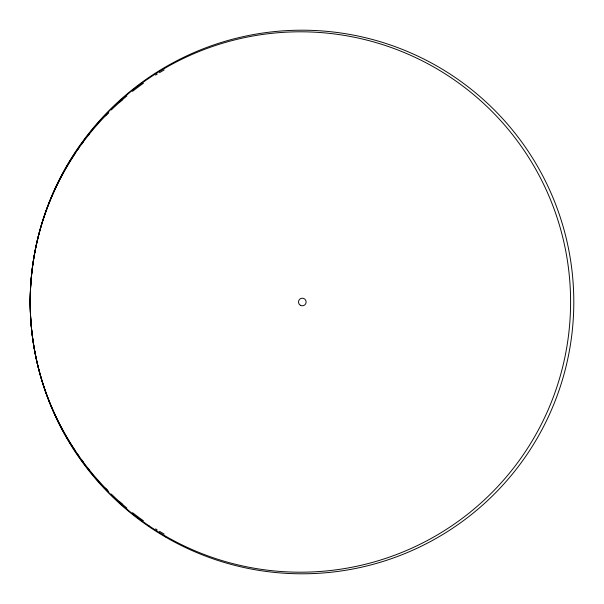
<?xml version="1.0" encoding="UTF-8"?>
<svg xmlns="http://www.w3.org/2000/svg" width="604" height="604" viewBox="0 0 604 604"><rect width="100%" height="100%" fill="white"/><g stroke="black" fill="none" stroke-linecap="round" stroke-linejoin="round"><path stroke-width="0.91" d="M164.19 534.072A267.972 267.972 0 0 1 159.479 531.293M157.146 529.867A267.972 267.972 0 0 1 155.606 528.9M143.48 520.814A267.972 267.972 0 0 1 132.525 512.645M126.855 508.055A267.972 267.972 0 0 1 111.279 494.042M108.69 491.49A267.972 267.972 0 0 1 108.69 112.51M111.279 109.958A267.972 267.972 0 0 1 126.855 95.945M132.525 91.355A267.972 267.972 0 0 1 143.48 83.186M155.606 75.1A267.972 267.972 0 0 1 157.146 74.133M159.479 72.706A267.972 267.972 0 0 1 164.19 69.928M122.642 504.423A267.844 267.836 0 0 1 119.909 502.015M107.369 490.101A267.844 267.836 0 0 1 105.458 488.145M89.203 469.708A267.844 267.836 0 0 1 88.071 468.281M83.624 462.513A267.844 267.836 0 0 1 81.465 459.584M78.814 455.877A267.844 267.836 0 0 1 77.773 454.382M75.719 451.369A267.844 267.836 0 0 1 75.719 152.631M77.773 149.618A267.844 267.836 0 0 1 78.814 148.123M81.465 144.416A267.844 267.836 0 0 1 83.624 141.487M88.071 135.719A267.844 267.836 0 0 1 89.203 134.292M105.458 115.855A267.844 267.836 0 0 1 108.652 112.608M119.909 101.985A267.844 267.836 0 0 1 122.642 99.577M300.399 305.307A3.82 3.82 0 0 0 306.13 302A3.82 3.82 0 0 0 300.399 298.693A3.82 3.82 0 0 0 300.399 305.307M148.946 525.759A270.192 270.192 0 0 0 569.904 321.275A270.192 270.192 0 0 0 182.333 58.965A270.192 270.192 0 0 0 148.946 525.759M166.1 537.386A271.8 271.8 0 0 0 573.8 302A271.8 271.8 0 0 0 166.1 66.614A271.8 271.8 0 0 0 166.1 537.386"/></g></svg>
